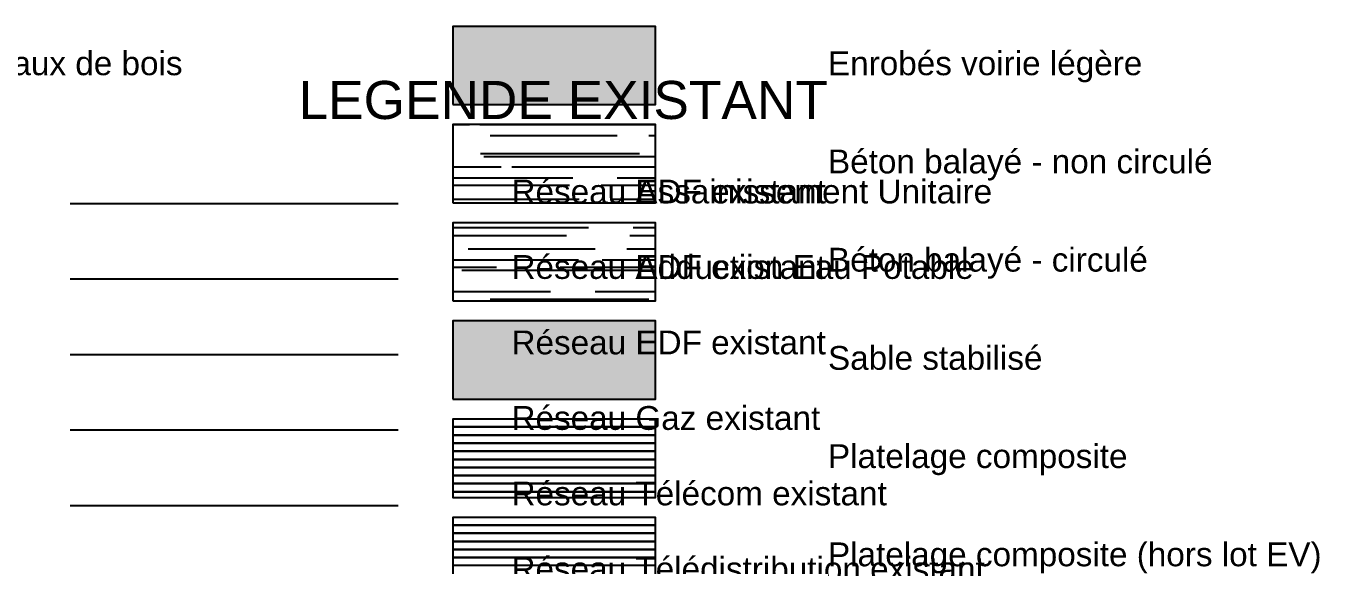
# Model space of a CAD drawing. Header units: metres. Extents: x 1841041 to 1841282, y 5171502 to 5171751.
# Drawn here: x 1841131.58 to 1841173.08, y 5171666.6 to 5171683.59 of the extents above; entities that cross this region are included whole.
import ezdxf
from ezdxf.lldxf.tags import DXFTag

# ---------------------------------------------------------------- set-up
doc = ezdxf.new("R2010")
doc.units = ezdxf.units.M
doc.layers.add('SA - Limite terrain', color=1, linetype='LIMITE_CADASTRALE', true_color=0xff0000)
for name, color, linetype in [('SA - légende prestations', 7, 'Continuous'), ('SA - légende RH', 7, 'Continuous'), ('SA - légende RS', 7, 'Continuous')]:
    doc.layers.add(name, color=color, linetype=linetype)
doc.styles.add('Lignes', font='arial.ttf', dxfattribs={"height": 0.35})
doc.styles.add('MENSURA', font='arial.ttf', dxfattribs={"height": 0.5})
doc.styles.add('TP-C_Autocad_Standard', font='simplex_.ttf', dxfattribs={"height": 1})
tags = doc.linetypes.add('LIMITE_CADASTRALE', pattern=[13, 8, -2, 1, -2]).pattern_tags.tags
tags[10:11] = [DXFTag(74, 4), DXFTag(75, 0), DXFTag(340, '0'), DXFTag(46, 0.0), DXFTag(50, 0.0), DXFTag(44, 0.0), DXFTag(45, 0.0)]
tags[8:9] = [DXFTag(74, 4), DXFTag(75, 0), DXFTag(340, '0'), DXFTag(46, 0.0), DXFTag(50, 0.0), DXFTag(44, 0.0), DXFTag(45, 0.0)]
tags[6:7] = [DXFTag(74, 4), DXFTag(75, 0), DXFTag(340, '0'), DXFTag(46, 0.0), DXFTag(50, 0.0), DXFTag(44, 0.0), DXFTag(45, 0.0)]
tags[4:5] = [DXFTag(74, 4), DXFTag(75, 0), DXFTag(340, '0'), DXFTag(46, 0.0), DXFTag(50, 0.0), DXFTag(44, 0.0), DXFTag(45, 0.0)]
tags = doc.linetypes.add('Texte-BT', pattern='A,5,-0.25,["BT",Lignes,S=1,R=0,X=0,Y=-0.18],-1.25', length=6.5).pattern_tags.tags
tags[15:16] = [DXFTag(74, 4), DXFTag(75, 0), DXFTag(340, '0'), DXFTag(46, 0.0), DXFTag(50, 0.0), DXFTag(44, 0.0), DXFTag(45, 0.0)]
tags[4:5] = [DXFTag(74, 4), DXFTag(75, 0), DXFTag(340, '0'), DXFTag(46, 0.0), DXFTag(50, 0.0), DXFTag(44, 0.0), DXFTag(45, 0.0)]
tags = doc.linetypes.add('Texte-GAZ', pattern='A,5,-0.25,["GAZ",Lignes,S=1,R=0,X=0,Y=-0.18],-1.25', length=6.5).pattern_tags.tags
tags[15:16] = [DXFTag(74, 4), DXFTag(75, 0), DXFTag(340, '0'), DXFTag(46, 0.0), DXFTag(50, 0.0), DXFTag(44, 0.0), DXFTag(45, 0.0)]
tags[4:5] = [DXFTag(74, 4), DXFTag(75, 0), DXFTag(340, '0'), DXFTag(46, 0.0), DXFTag(50, 0.0), DXFTag(44, 0.0), DXFTag(45, 0.0)]
tags = doc.linetypes.add('Texte-HT', pattern='A,5,-0.25,["HT",Lignes,S=1,R=0,X=0,Y=-0.18],-1.25', length=6.5).pattern_tags.tags
tags[15:16] = [DXFTag(74, 4), DXFTag(75, 0), DXFTag(340, '0'), DXFTag(46, 0.0), DXFTag(50, 0.0), DXFTag(44, 0.0), DXFTag(45, 0.0)]
tags[4:5] = [DXFTag(74, 4), DXFTag(75, 0), DXFTag(340, '0'), DXFTag(46, 0.0), DXFTag(50, 0.0), DXFTag(44, 0.0), DXFTag(45, 0.0)]
tags = doc.linetypes.add('Texte-MT', pattern='A,5,-0.25,["MT",Lignes,S=1,R=0,X=0,Y=-0.18],-1.25', length=6.5).pattern_tags.tags
tags[15:16] = [DXFTag(74, 4), DXFTag(75, 0), DXFTag(340, '0'), DXFTag(46, 0.0), DXFTag(50, 0.0), DXFTag(44, 0.0), DXFTag(45, 0.0)]
tags[4:5] = [DXFTag(74, 4), DXFTag(75, 0), DXFTag(340, '0'), DXFTag(46, 0.0), DXFTag(50, 0.0), DXFTag(44, 0.0), DXFTag(45, 0.0)]
tags = doc.linetypes.add('Texte-Telecom', pattern='A,5,-0.25,["TEL",Lignes,S=1,R=0,X=0,Y=-0.18],-1.25', length=6.5).pattern_tags.tags
tags[15:16] = [DXFTag(74, 4), DXFTag(75, 0), DXFTag(340, '0'), DXFTag(46, 0.0), DXFTag(50, 0.0), DXFTag(44, 0.0), DXFTag(45, 0.0)]
tags[4:5] = [DXFTag(74, 4), DXFTag(75, 0), DXFTag(340, '0'), DXFTag(46, 0.0), DXFTag(50, 0.0), DXFTag(44, 0.0), DXFTag(45, 0.0)]
tags = doc.linetypes.add('UNITAIRE', pattern='A,0.25,-0.2,0,-0.2,0.25,-0.3,["UNI",TP-C_Autocad_Standard,S=0.15,R=0,X=-0.1,Y=-0.05],-0.45', length=1.65).pattern_tags.tags
tags[23:24] = [DXFTag(74, 4), DXFTag(75, 0), DXFTag(340, '0'), DXFTag(46, 0.0), DXFTag(50, 0.0), DXFTag(44, 0.0), DXFTag(45, 0.0)]
tags[12:13] = [DXFTag(74, 4), DXFTag(75, 0), DXFTag(340, '0'), DXFTag(46, 0.0), DXFTag(50, 0.0), DXFTag(44, 0.0), DXFTag(45, 0.0)]
tags[10:11] = [DXFTag(74, 4), DXFTag(75, 0), DXFTag(340, '0'), DXFTag(46, 0.0), DXFTag(50, 0.0), DXFTag(44, 0.0), DXFTag(45, 0.0)]
tags[8:9] = [DXFTag(74, 4), DXFTag(75, 0), DXFTag(340, '0'), DXFTag(46, 0.0), DXFTag(50, 0.0), DXFTag(44, 0.0), DXFTag(45, 0.0)]
tags[6:7] = [DXFTag(74, 4), DXFTag(75, 0), DXFTag(340, '0'), DXFTag(46, 0.0), DXFTag(50, 0.0), DXFTag(44, 0.0), DXFTag(45, 0.0)]
tags[4:5] = [DXFTag(74, 4), DXFTag(75, 0), DXFTag(340, '0'), DXFTag(46, 0.0), DXFTag(50, 0.0), DXFTag(44, 0.0), DXFTag(45, 0.0)]

msp = doc.modelspace()

# ---------------------------------------------------------------- hatches: boundary and pattern name
at = {"layer": 'SA - légende prestations', "true_color": 0xdddddd}
msp.add_hatch(color=254, dxfattribs=at).paths.add_polyline_path([(1841145.015, 5171681.131), (1841151.402, 5171681.131), (1841151.402, 5171683.595), (1841145.015, 5171683.595)])
at = {"layer": 'SA - légende prestations', "true_color": 0xc0c0c0}
h = msp.add_hatch(dxfattribs=at)
h.set_pattern_fill('BETON_BALAYE', color=9, style=0, pattern_type=2)
h.set_pattern_definition([(0, (5.0898, 5.5872), (2.2, 1), [15, -2, 5, -1]), (0, (6.4198, 6.0872), (-1, 1.33), [3, -0.33, 6, -0.75]), (0, (5.5898, 6.4372), (5.2, 0.67), [8, -1.4, 4, -1])])
h.paths.add_polyline_path([(1841145.015, 5171678.036), (1841151.402, 5171678.036), (1841151.402, 5171680.5), (1841145.015, 5171680.5)])
at = {"layer": 'SA - légende prestations', "true_color": 0x333333}
h = msp.add_hatch(dxfattribs=at)
h.set_pattern_fill('BETON_BALAYE', color=250, style=0, pattern_type=2)
h.set_pattern_definition([(0, (3.1933, 0), (2.2, 1), [15, -2, 5, -1]), (0, (4.5233, 0.5), (-1, 1.33), [3, -0.33, 6, -0.75]), (0, (3.6933, 0.85), (5.2, 0.67), [8, -1.4, 4, -1])])
h.paths.add_polyline_path([(1841145.015, 5171674.942), (1841151.402, 5171674.942), (1841151.402, 5171677.406), (1841145.015, 5171677.406)])
at = {"layer": 'SA - légende prestations', "true_color": 0xffcc99}
msp.add_hatch(color=31, dxfattribs=at).paths.add_polyline_path([(1841145.015, 5171671.847), (1841151.402, 5171671.847), (1841151.402, 5171674.312), (1841145.015, 5171674.312)])

# ---------------------------------------------------------------- linework, layer by layer
at = {"layer": 'SA - Limite terrain', "ltscale": 0.5}
msp.add_open_spline([(1841077.148, 5171583.553), (1841078.819, 5171584.595), (1841080.49, 5171585.638), (1841083.664, 5171586.861), (1841086.838, 5171588.083), (1841093.711, 5171590.735), (1841100.584, 5171593.386), (1841105.835, 5171595.38), (1841111.086, 5171597.373), (1841112.783, 5171598.016), (1841114.48, 5171598.659), (1841120.144, 5171600.798), (1841125.807, 5171602.936), (1841137.979, 5171607.582), (1841150.151, 5171612.227), (1841152.241, 5171613.017), (1841154.331, 5171613.807), (1841157.624, 5171615.009), (1841160.918, 5171616.21), (1841160.894, 5171617.273), (1841160.87, 5171618.335), (1841160.842, 5171619.242), (1841160.815, 5171620.149), (1841160.788, 5171621.056), (1841160.76, 5171621.962), (1841160.713, 5171623.534), (1841160.666, 5171625.105), (1841160.65, 5171625.629), (1841160.634, 5171626.153), (1841160.584, 5171627.253), (1841160.533, 5171628.354), (1841160.518, 5171628.685), (1841160.503, 5171629.017), (1841160.48, 5171629.51), (1841160.458, 5171630.004), (1841160.008, 5171632.996), (1841159.557, 5171635.989), (1841161.416, 5171637.129), (1841163.274, 5171638.269), (1841163.062, 5171638.62), (1841162.85, 5171638.97), (1841163.132, 5171639.178), (1841163.413, 5171639.387), (1841163.466, 5171639.334), (1841163.52, 5171639.282), (1841164.038, 5171639.682), (1841164.556, 5171640.082), (1841164.648, 5171639.962), (1841164.741, 5171639.842), (1841166.344, 5171640.478), (1841167.783, 5171641.548), (1841166.833, 5171642.782), (1841165.884, 5171644.015), (1841169.436, 5171646.693), (1841172.988, 5171649.371), (1841174.754, 5171650.702), (1841176.52, 5171652.033), (1841176.562, 5171652.065), (1841176.604, 5171652.098), (1841176.583, 5171652.125), (1841176.562, 5171652.152), (1841191.178, 5171663.382), (1841205.795, 5171674.612), (1841207.539, 5171675.957), (1841209.283, 5171677.303), (1841213.68, 5171676.869), (1841218.077, 5171676.436), (1841224.138, 5171669.22), (1841230.199, 5171662.004), (1841229.455, 5171661.412), (1841228.711, 5171660.821), (1841230.314, 5171658.673), (1841231.917, 5171656.525), (1841232.043, 5171656.617), (1841232.17, 5171656.708), (1841232.372, 5171656.428), (1841232.575, 5171656.148), (1841232.451, 5171656.059), (1841232.328, 5171655.969), (1841232.663, 5171655.506), (1841232.999, 5171655.043), (1841233.051, 5171655.081), (1841233.104, 5171655.119), (1841233.508, 5171654.297), (1841234.371, 5171654.751), (1841235.089, 5171655.242), (1841235.806, 5171655.732), (1841235.743, 5171655.833), (1841235.681, 5171655.933), (1841236.005, 5171656.142), (1841236.329, 5171656.35), (1841236.53, 5171656.027), (1841236.731, 5171655.704), (1841236.69, 5171655.677), (1841236.649, 5171655.651), (1841240.859, 5171649.081), (1841245.068, 5171642.512), (1841245.316, 5171642.137), (1841245.563, 5171641.762), (1841246.368, 5171640.454), (1841247.173, 5171639.145), (1841247.777, 5171638.093), (1841248.381, 5171637.04), (1841248.966, 5171636.026), (1841249.551, 5171635.012), (1841249.717, 5171634.703), (1841249.883, 5171634.395), (1841250.399, 5171633.314), (1841250.915, 5171632.234), (1841251.406, 5171631.065), (1841251.898, 5171629.896), (1841252.568, 5171628.101), (1841253.238, 5171626.305), (1841253.563, 5171625.376), (1841253.889, 5171624.446), (1841254.265, 5171623.34), (1841254.642, 5171622.235), (1841255.134, 5171620.703), (1841255.626, 5171619.171), (1841256.972, 5171614.602), (1841258.318, 5171610.034), (1841260.018, 5171603.956), (1841261.718, 5171597.878), (1841261.649, 5171597.471), (1841261.579, 5171597.063), (1841255.231, 5171594.584), (1841248.882, 5171592.105), (1841248.776, 5171592.327), (1841248.67, 5171592.548), (1841246.784, 5171591.747), (1841244.897, 5171590.945), (1841242.725, 5171590.022), (1841240.552, 5171589.099), (1841236.933, 5171587.662), (1841233.313, 5171586.225), (1841233.492, 5171583.109), (1841233.67, 5171579.993), (1841236.323, 5171570.916), (1841238.976, 5171561.84), (1841241.513, 5171558.133), (1841244.049, 5171554.427), (1841242.923, 5171553.125), (1841241.796, 5171551.823), (1841241.41, 5171551.356), (1841241.024, 5171550.889), (1841240.713, 5171550.265), (1841240.402, 5171549.641), (1841239.986, 5171547.808), (1841239.57, 5171545.975), (1841239.534, 5171544.717), (1841239.499, 5171543.459), (1841239.692, 5171542.348), (1841239.886, 5171541.236), (1841240.081, 5171539.923), (1841240.277, 5171538.61), (1841240.912, 5171536.095), (1841241.546, 5171533.58), (1841243.014, 5171531.501), (1841244.481, 5171529.421), (1841227.512, 5171525.461), (1841210.543, 5171521.501), (1841206.604, 5171520.748), (1841202.664, 5171519.995), (1841201.249, 5171519.723), (1841199.834, 5171519.451), (1841198.395, 5171519.201), (1841196.956, 5171518.952), (1841194.089, 5171518.458), (1841191.222, 5171517.964), (1841187.46, 5171517.221), (1841183.698, 5171516.477), (1841181.491, 5171516.11), (1841179.284, 5171515.742), (1841171.622, 5171514.451), (1841163.959, 5171513.159), (1841163.66, 5171515.636), (1841163.361, 5171518.113), (1841161.425, 5171520.351), (1841159.488, 5171522.59), (1841159.231, 5171523.557), (1841158.974, 5171524.524), (1841157.967, 5171529.943), (1841156.959, 5171535.361), (1841153.722, 5171536.254), (1841150.485, 5171537.146), (1841149.694, 5171541.102), (1841148.903, 5171545.057), (1841151.559, 5171547.094), (1841154.215, 5171549.131), (1841153.197, 5171554.379), (1841152.179, 5171559.627), (1841150.262, 5171559.173), (1841148.344, 5171558.719), (1841148.332, 5171558.768), (1841148.321, 5171558.817), (1841145.057, 5171557.992), (1841141.793, 5171557.167), (1841136.485, 5171555.864), (1841131.176, 5171554.561), (1841120.489, 5171551.958), (1841109.801, 5171549.355), (1841104.946, 5171548.16), (1841100.091, 5171546.965), (1841095.661, 5171545.873), (1841091.231, 5171544.781), (1841091.156, 5171544.642), (1841091.08, 5171544.503), (1841088.933, 5171543.954), (1841086.785, 5171543.404), (1841084.885, 5171542.931), (1841082.985, 5171542.457), (1841083.035, 5171542.261), (1841083.086, 5171542.065), (1841079.452, 5171541.173), (1841075.819, 5171540.281), (1841074.961, 5171551.046), (1841074.102, 5171561.812), (1841074.142, 5171561.815), (1841074.182, 5171561.818), (1841074.04, 5171563.776), (1841073.899, 5171565.734), (1841073.884, 5171565.934), (1841073.87, 5171566.133), (1841073.601, 5171569.428), (1841073.333, 5171572.722), (1841073.339, 5171574.679), (1841073.345, 5171576.635), (1841073.965, 5171578.536), (1841074.585, 5171580.437), (1841075.867, 5171581.995), (1841077.148, 5171583.553)], degree=2, knots=[0, 0, 0, 0.01, 0.01, 0.02, 0.02, 0.03, 0.03, 0.04, 0.04, 0.05, 0.05, 0.06, 0.06, 0.07, 0.07, 0.08, 0.08, 0.09, 0.09, 0.1, 0.1, 0.11, 0.11, 0.12, 0.12, 0.13, 0.13, 0.14, 0.14, 0.15, 0.15, 0.16, 0.16, 0.17, 0.17, 0.18, 0.18, 0.19, 0.19, 0.2, 0.2, 0.21, 0.21, 0.22, 0.22, 0.23, 0.23, 0.24, 0.24, 0.25, 0.25, 0.26, 0.26, 0.27, 0.27, 0.28, 0.28, 0.29, 0.29, 0.3, 0.3, 0.31, 0.31, 0.32, 0.32, 0.33, 0.33, 0.34, 0.34, 0.35, 0.35, 0.36, 0.36, 0.37, 0.37, 0.38, 0.38, 0.39, 0.39, 0.4, 0.4, 0.41, 0.41, 0.42, 0.42, 0.43, 0.43, 0.44, 0.44, 0.45, 0.45, 0.46, 0.46, 0.47, 0.47, 0.48, 0.48, 0.49, 0.49, 0.5, 0.5, 0.51, 0.51, 0.52, 0.52, 0.53, 0.53, 0.54, 0.54, 0.55, 0.55, 0.56, 0.56, 0.57, 0.57, 0.58, 0.58, 0.59, 0.59, 0.6, 0.6, 0.61, 0.61, 0.62, 0.62, 0.63, 0.63, 0.64, 0.64, 0.65, 0.65, 0.66, 0.66, 0.67, 0.67, 0.68, 0.68, 0.69, 0.69, 0.7, 0.7, 0.71, 0.71, 0.72, 0.72, 0.73, 0.73, 0.74, 0.74, 0.75, 0.75, 0.76, 0.76, 0.77, 0.77, 0.78, 0.78, 0.79, 0.79, 0.8, 0.8, 0.81, 0.81, 0.82, 0.82, 0.83, 0.83, 0.84, 0.84, 0.85, 0.85, 0.86, 0.86, 0.87, 0.87, 0.88, 0.88, 0.89, 0.89, 0.9, 0.9, 0.91, 0.91, 0.92, 0.92, 0.93, 0.93, 0.94, 0.94, 0.95, 0.95, 0.96, 0.96, 0.97, 0.97, 0.98, 0.98, 0.99, 0.99, 1, 1, 1.01, 1.01, 1.02, 1.02, 1.03, 1.03, 1.04, 1.04, 1.05, 1.05, 1.06, 1.06, 1.07, 1.07, 1.08, 1.08, 1.09, 1.09, 1.1, 1.1, 1.11, 1.11, 1.12, 1.12, 1.13, 1.13, 1.14, 1.14, 1.15, 1.15, 1.15], dxfattribs=at)
at = {"layer": 'SA - légende prestations', "elevation": 0, "flags": 128}
for points in [[(1841145.015, 5171681.131), (1841151.402, 5171681.131), (1841151.402, 5171683.595), (1841145.015, 5171683.595)], [(1841145.015, 5171678.036), (1841151.402, 5171678.036), (1841151.402, 5171680.5), (1841145.015, 5171680.5)], [(1841145.015, 5171674.942), (1841151.402, 5171674.942), (1841151.402, 5171677.406), (1841145.015, 5171677.406)], [(1841145.015, 5171671.847), (1841151.402, 5171671.847), (1841151.402, 5171674.312), (1841145.015, 5171674.312)], [(1841145.015, 5171668.753), (1841151.402, 5171668.753), (1841151.402, 5171671.217), (1841145.015, 5171671.217)], [(1841145.015, 5171665.659), (1841151.402, 5171665.659), (1841151.402, 5171668.123), (1841145.015, 5171668.123)]]:
    msp.add_lwpolyline(points, close=True, dxfattribs=at)
at = {"layer": 'SA - légende prestations', "color": 24, "true_color": 0x993300, "elevation": 0, "flags": 128}
for points in [[(1841151.402, 5171670.982), (1841151.402, 5171671.217), (1841145.015, 5171671.217), (1841145.015, 5171670.982)], [(1841151.402, 5171670.727), (1841151.402, 5171670.962), (1841145.015, 5171670.962), (1841145.015, 5171670.727)], [(1841151.402, 5171670.472), (1841151.402, 5171670.707), (1841145.015, 5171670.707), (1841145.015, 5171670.472)], [(1841151.402, 5171670.217), (1841151.402, 5171670.452), (1841145.015, 5171670.452), (1841145.015, 5171670.217)], [(1841151.402, 5171669.962), (1841151.402, 5171670.197), (1841145.015, 5171670.197), (1841145.015, 5171669.962)], [(1841151.402, 5171669.707), (1841151.402, 5171669.942), (1841145.015, 5171669.942), (1841145.015, 5171669.707)], [(1841151.402, 5171669.452), (1841151.402, 5171669.687), (1841145.015, 5171669.687), (1841145.015, 5171669.452)], [(1841151.402, 5171669.197), (1841151.402, 5171669.432), (1841145.015, 5171669.432), (1841145.015, 5171669.197)], [(1841151.402, 5171668.942), (1841151.402, 5171669.177), (1841145.015, 5171669.177), (1841145.015, 5171668.942)], [(1841151.402, 5171668.753), (1841151.402, 5171668.922), (1841145.015, 5171668.922), (1841145.015, 5171668.753)]]:
    msp.add_lwpolyline(points, close=True, dxfattribs=at)
at = {"layer": 'SA - légende prestations', "color": 42, "true_color": 0xc08000, "elevation": 0, "flags": 128}
for points in [[(1841151.402, 5171667.888), (1841151.402, 5171668.123), (1841145.015, 5171668.123), (1841145.015, 5171667.888)], [(1841151.402, 5171667.633), (1841151.402, 5171667.868), (1841145.015, 5171667.868), (1841145.015, 5171667.633)], [(1841151.402, 5171667.378), (1841151.402, 5171667.613), (1841145.015, 5171667.613), (1841145.015, 5171667.378)], [(1841151.402, 5171667.123), (1841151.402, 5171667.358), (1841145.015, 5171667.358), (1841145.015, 5171667.123)], [(1841151.402, 5171666.868), (1841151.402, 5171667.103), (1841145.015, 5171667.103), (1841145.015, 5171666.868)], [(1841151.402, 5171666.613), (1841151.402, 5171666.848), (1841145.015, 5171666.848), (1841145.015, 5171666.613)]]:
    msp.add_lwpolyline(points, close=True, dxfattribs=at)
at = {"layer": 'SA - légende RH', "color": 56, "linetype": 'UNITAIRE', "ltscale": 3.5, "true_color": 0x808000, "elevation": 0, "flags": 128}
msp.add_lwpolyline([(1841132.966, 5171678.016), (1841143.296, 5171678.016)], dxfattribs=at)
at = {"layer": 'SA - légende RH', "color": 4, "ltscale": 1.5, "true_color": 0x00ffff, "elevation": 0, "flags": 128}
msp.add_lwpolyline([(1841132.966, 5171675.638), (1841143.296, 5171675.638)], dxfattribs=at)
at = {"layer": 'SA - légende RS', "color": 1, "linetype": 'Texte-HT', "ltscale": 1.5, "true_color": 0xff0000, "elevation": 0, "flags": 128}
msp.add_lwpolyline([(1841132.966, 5171678.016), (1841143.296, 5171678.016)], dxfattribs=at)
at = {"layer": 'SA - légende RS', "color": 1, "linetype": 'Texte-BT', "ltscale": 1.5, "true_color": 0xff0000, "elevation": 0, "flags": 128}
msp.add_lwpolyline([(1841132.966, 5171675.638), (1841143.296, 5171675.638)], dxfattribs=at)
at = {"layer": 'SA - légende RS', "color": 1, "linetype": 'Texte-MT', "ltscale": 1.5, "true_color": 0xff0000, "elevation": 0, "flags": 128}
msp.add_lwpolyline([(1841132.966, 5171673.26), (1841143.296, 5171673.26)], dxfattribs=at)
at = {"layer": 'SA - légende RS', "color": 30, "linetype": 'Texte-GAZ', "ltscale": 1.5, "true_color": 0xff6600, "elevation": 0, "flags": 128}
msp.add_lwpolyline([(1841132.966, 5171670.881), (1841143.296, 5171670.881)], dxfattribs=at)
at = {"layer": 'SA - légende RS', "color": 3, "linetype": 'Texte-Telecom', "ltscale": 1.5, "true_color": 0x00ff00, "elevation": 0, "flags": 128}
msp.add_lwpolyline([(1841132.966, 5171668.503), (1841143.296, 5171668.503)], dxfattribs=at)

# ---------------------------------------------------------------- texts
at = {"layer": 'SA - légende prestations', "style": 'MENSURA'}
for s, p in [('Haie séparative - C 30/40 - copeaux de bois', (1841116.063, 5171682.056)), ('Enrobés voirie légère', (1841156.834, 5171682.056)), ('Béton balayé - non circulé', (1841156.834, 5171678.962)), ('Béton balayé - circulé', (1841156.834, 5171675.867)), ('Sable stabilisé', (1841156.834, 5171672.773)), ('Platelage composite', (1841156.834, 5171669.678)), ('Platelage composite (hors lot EV)', (1841156.834, 5171666.584))]:
    msp.add_text(s, height=0.75, dxfattribs=at).set_placement(p)
at = {"layer": 'SA - légende RH', "style": 'MENSURA'}
for s, height, p in [('LEGENDE EXISTANT', 1.2, (1841140.156, 5171680.675)), ('Réseau Assainissement Unitaire', 0.75, (1841146.865, 5171678.016)), ('Réseau Adduction Eau Potable', 0.75, (1841146.865, 5171675.638))]:
    msp.add_text(s, height=height, dxfattribs=at).set_placement(p)
at = {"layer": 'SA - légende RS', "style": 'MENSURA'}
for s, height, p in [('LEGENDE EXISTANT', 1.2, (1841140.156, 5171680.675)), ('Réseau EDF existant', 0.75, (1841146.865, 5171678.016)), ('Réseau EDF existant', 0.75, (1841146.865, 5171675.638)), ('Réseau EDF existant', 0.75, (1841146.865, 5171673.26)), ('Réseau Gaz existant', 0.75, (1841146.865, 5171670.881)), ('Réseau Télécom existant', 0.75, (1841146.865, 5171668.503)), ('Réseau Télédistribution existant', 0.75, (1841146.865, 5171666.125))]:
    msp.add_text(s, height=height, dxfattribs=at).set_placement(p)

doc.saveas('drawing.dxf')
